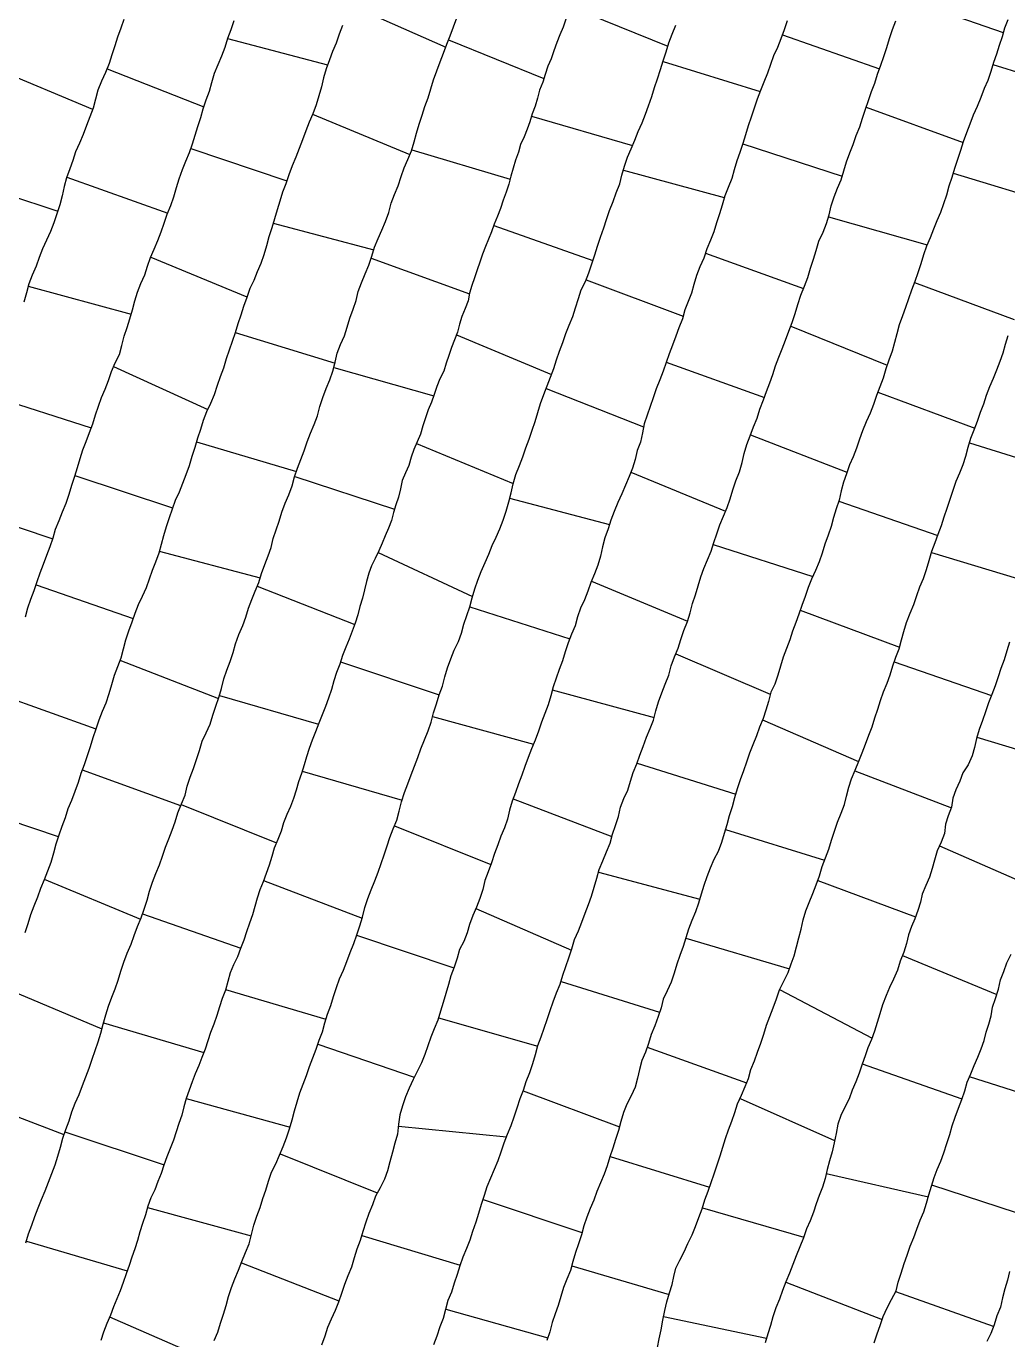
# Model space of a CAD drawing. Extents: x 703186 to 703989, y 1560402 to 1561368.
# Drawn here: x 703552.3 to 703594.6, y 1560579.3 to 1560635.9 of the extents above; entities that cross this region are included whole.
import ezdxf

# ---------------------------------------------------------------- set-up
doc = ezdxf.new("R2010")
doc.units = 0
doc.layers.add('10124_2002_REAL', color=30, linetype='Continuous')
doc.layers.add('AGROCAD PLL', color=7, linetype='Continuous')

msp = doc.modelspace()

# ---------------------------------------------------------------- linework, layer by layer
at = {"layer": '10124_2002_REAL'}
for points in [[(703556.4945, 1560636.2254), (703556.3684, 1560635.8436), (703556.232, 1560635.4663), (703556.1071, 1560635.0854), (703555.9867, 1560634.7057), (703555.8635, 1560634.3192), (703555.7141, 1560633.9385), (703555.5371, 1560633.5621), (703555.3849, 1560633.1735), (703555.2825, 1560632.7903), (703555.1707, 1560632.3973), (703555.0333, 1560632.0308), (703554.8909, 1560631.6438), (703554.7465, 1560631.2588), (703554.5947, 1560630.884), (703554.4114, 1560630.5141), (703554.3024, 1560630.136), (703554.167, 1560629.7772), (703554.0311, 1560629.3942), (703553.9278, 1560629.0134), (703553.8417, 1560628.6192), (703553.739, 1560628.2243), (703553.6079, 1560627.8405), (703553.4861, 1560627.4508), (703553.3315, 1560627.0704), (703553.1697, 1560626.701), (703552.9976, 1560626.3256), (703552.8519, 1560625.9566), (703552.7106, 1560625.5775), (703552.5466, 1560625.1969), (703552.4059, 1560624.816), (703552.2998, 1560624.424), (703552.1919, 1560624.0259)], [(703565.9372, 1560635.9583), (703565.8003, 1560635.5848), (703565.6613, 1560635.2061), (703565.5138, 1560634.8464), (703565.3704, 1560634.4809), (703565.2272, 1560634.0913), (703565.1117, 1560633.7124), (703565.032, 1560633.3212), (703564.9161, 1560632.9335), (703564.8032, 1560632.5388), (703564.6539, 1560632.1596), (703564.5044, 1560631.7974), (703564.3611, 1560631.4228), (703564.2187, 1560631.0336), (703564.0733, 1560630.6582), (703563.9192, 1560630.2837), (703563.7672, 1560629.9076), (703563.6281, 1560629.5223), (703563.4893, 1560629.1399), (703563.3524, 1560628.7694), (703563.2373, 1560628.3854), (703563.1129, 1560628.0085), (703562.9999, 1560627.6245), (703562.8956, 1560627.228), (703562.7657, 1560626.8457), (703562.6518, 1560626.46), (703562.5395, 1560626.0731), (703562.4146, 1560625.7005), (703562.2615, 1560625.335), (703562.1076, 1560624.9694), (703561.9437, 1560624.613), (703561.8025, 1560624.2319), (703561.6688, 1560623.8464), (703561.5492, 1560623.4713), (703561.427, 1560623.0917), (703561.3111, 1560622.7119), (703561.179, 1560622.333), (703561.0432, 1560621.952), (703560.9189, 1560621.579), (703560.7994, 1560621.1863), (703560.6554, 1560620.8076), (703560.5277, 1560620.4279), (703560.3943, 1560620.0327), (703560.2434, 1560619.6551), (703560.0709, 1560619.2894), (703559.924, 1560618.9172), (703559.8032, 1560618.5348), (703559.6829, 1560618.1549), (703559.5657, 1560617.7623), (703559.4377, 1560617.3655), (703559.3158, 1560616.965), (703559.1796, 1560616.5744), (703559.0274, 1560616.2034), (703558.8846, 1560615.8298), (703558.7154, 1560615.467), (703558.5847, 1560615.098), (703558.4545, 1560614.7184), (703558.3229, 1560614.3283), (703558.2127, 1560613.9497), (703558.1079, 1560613.5744), (703558.0094, 1560613.1973), (703557.8681, 1560612.816), (703557.7208, 1560612.4497), (703557.5939, 1560612.0794), (703557.4587, 1560611.7018), (703557.2972, 1560611.3359), (703557.1264, 1560610.97), (703556.9804, 1560610.6007), (703556.8421, 1560610.2184), (703556.7034, 1560609.8308), (703556.5748, 1560609.4478), (703556.4734, 1560609.0611), (703556.3688, 1560608.6684), (703556.2255, 1560608.2978), (703556.0892, 1560607.9181), (703555.9632, 1560607.5163), (703555.8485, 1560607.1294), (703555.7213, 1560606.732), (703555.5608, 1560606.3635), (703555.425, 1560605.9935), (703555.2925, 1560605.6009), (703555.1636, 1560605.2251), (703555.0479, 1560604.8406), (703554.9141, 1560604.4532), (703554.7836, 1560604.0673), (703554.6451, 1560603.6878), (703554.5289, 1560603.309), (703554.3897, 1560602.9174), (703554.2363, 1560602.5313), (703554.0831, 1560602.1698), (703553.9633, 1560601.7841), (703553.819, 1560601.4056), (703553.69, 1560601.0274), (703553.5694, 1560600.6393), (703553.4602, 1560600.2505), (703553.3479, 1560599.8581), (703553.2135, 1560599.4834), (703553.0583, 1560599.1114), (703552.9069, 1560598.7346), (703552.7716, 1560598.3578), (703552.624, 1560597.9729), (703552.4783, 1560597.5892), (703552.3533, 1560597.2129), (703552.2322, 1560596.8257)], [(703552.26, 1560610.4588), (703552.3648, 1560610.8362), (703552.4917, 1560611.2185), (703552.6277, 1560611.5931), (703552.7617, 1560611.9771), (703552.8964, 1560612.3534), (703553.0314, 1560612.7293), (703553.1789, 1560613.1087), (703553.3227, 1560613.4815), (703553.4582, 1560613.8575), (703553.5551, 1560614.2402), (703553.7098, 1560614.6099), (703553.8574, 1560614.9855), (703554.0088, 1560615.3514), (703554.1484, 1560615.7388), (703554.2618, 1560616.1384), (703554.3802, 1560616.5246), (703554.5035, 1560616.8998), (703554.614, 1560617.2776), (703554.7328, 1560617.6579), (703554.8774, 1560618.0222), (703555.0247, 1560618.4006), (703555.1629, 1560618.7822), (703555.2797, 1560619.1617), (703555.4121, 1560619.5373), (703555.5431, 1560619.9177), (703555.6963, 1560620.2761), (703555.8448, 1560620.6525), (703555.9655, 1560621.0415), (703556.1337, 1560621.4099), (703556.3128, 1560621.7713), (703556.417, 1560622.1624), (703556.5214, 1560622.5547), (703556.6409, 1560622.9341), (703556.7596, 1560623.3135), (703556.8752, 1560623.7017), (703556.9729, 1560624.0908), (703557.0861, 1560624.4657), (703557.2417, 1560624.838), (703557.4013, 1560625.2032), (703557.5189, 1560625.5819), (703557.658, 1560625.9501), (703557.8094, 1560626.315), (703557.9638, 1560626.6905), (703558.1134, 1560627.0695), (703558.2455, 1560627.4391), (703558.3745, 1560627.8226), (703558.5325, 1560628.1967), (703558.6544, 1560628.5781), (703558.7747, 1560628.9702), (703558.8912, 1560629.3551), (703559.0321, 1560629.7445), (703559.1827, 1560630.1142), (703559.3344, 1560630.4783), (703559.4621, 1560630.8533), (703559.583, 1560631.2308), (703559.6975, 1560631.607), (703559.8173, 1560631.9884), (703559.9225, 1560632.3662), (703560.0613, 1560632.7644), (703560.1958, 1560633.1316), (703560.3, 1560633.5068), (703560.4156, 1560633.9029), (703560.5662, 1560634.2804), (703560.7373, 1560634.6556), (703560.8815, 1560635.0232), (703560.9841, 1560635.4136), (703561.1356, 1560635.7937), (703561.2689, 1560636.1827)], [(703552.2783, 1560583.4397), (703552.3934, 1560583.8303), (703552.5331, 1560584.2062), (703552.667, 1560584.5777), (703552.7972, 1560584.9555), (703552.9515, 1560585.3206), (703553.1033, 1560585.6946), (703553.2456, 1560586.0673), (703553.3971, 1560586.4324), (703553.5362, 1560586.8085), (703553.6498, 1560587.1884), (703553.7683, 1560587.5674), (703553.8684, 1560587.9627), (703553.9917, 1560588.3354), (703554.1351, 1560588.714), (703554.2571, 1560589.1026), (703554.4055, 1560589.4752), (703554.5702, 1560589.8489), (703554.7176, 1560590.2279), (703554.8659, 1560590.6036), (703554.9995, 1560590.9853), (703555.1406, 1560591.3643), (703555.263, 1560591.7437), (703555.3878, 1560592.1185), (703555.5015, 1560592.4961), (703555.6132, 1560592.8824), (703555.7296, 1560593.2741), (703555.8426, 1560593.6563), (703555.9764, 1560594.037), (703556.1228, 1560594.4072), (703556.2507, 1560594.7817), (703556.3722, 1560595.1649), (703556.5003, 1560595.5588), (703556.65, 1560595.9477), (703556.8108, 1560596.3291), (703556.9506, 1560596.7026), (703557.0919, 1560597.0909), (703557.2482, 1560597.4628), (703557.3815, 1560597.8422), (703557.502, 1560598.231), (703557.6144, 1560598.6196), (703557.7329, 1560599.0014), (703557.8825, 1560599.379), (703558.0405, 1560599.7489), (703558.1746, 1560600.1229), (703558.2965, 1560600.5098), (703558.4369, 1560600.8802), (703558.5892, 1560601.2474), (703558.715, 1560601.6115), (703558.8279, 1560601.9966), (703558.9851, 1560602.3883), (703559.1511, 1560602.7646), (703559.2407, 1560603.1476), (703559.3652, 1560603.5347), (703559.5112, 1560603.9102), (703559.6378, 1560604.2904), (703559.7619, 1560604.6852), (703559.8755, 1560605.0838), (703560.0536, 1560605.4506), (703560.2207, 1560605.8253), (703560.3393, 1560606.2026), (703560.4717, 1560606.5953), (703560.6042, 1560606.9706), (703560.719, 1560607.3659), (703560.8132, 1560607.7731), (703560.9481, 1560608.1477), (703561.0856, 1560608.522), (703561.2164, 1560608.9097), (703561.323, 1560609.2925), (703561.4585, 1560609.6877), (703561.6327, 1560610.0719), (703561.7688, 1560610.4418), (703561.8819, 1560610.8236), (703562.0199, 1560611.2063), (703562.1747, 1560611.5658), (703562.3209, 1560611.9367), (703562.4388, 1560612.3165), (703562.5792, 1560612.7045), (703562.7339, 1560613.0802), (703562.8568, 1560613.4419), (703562.9447, 1560613.8356), (703563.0767, 1560614.2078), (703563.206, 1560614.5747), (703563.3143, 1560614.9744), (703563.4661, 1560615.3499), (703563.6202, 1560615.719), (703563.7605, 1560616.1087), (703563.8715, 1560616.4914), (703563.9936, 1560616.8657), (703564.1352, 1560617.2444), (703564.2856, 1560617.6198), (703564.4184, 1560617.9977), (703564.5606, 1560618.3713), (703564.7179, 1560618.7503), (703564.8634, 1560619.1297), (703564.9656, 1560619.5259), (703565.0893, 1560619.9162), (703565.2278, 1560620.3036), (703565.3861, 1560620.6736), (703565.516, 1560621.0495), (703565.6275, 1560621.443), (703565.7138, 1560621.8296), (703565.8557, 1560622.2031), (703566.0208, 1560622.5787), (703566.1403, 1560622.9563), (703566.2527, 1560623.3402), (703566.4034, 1560623.7191), (703566.523, 1560624.096), (703566.6182, 1560624.4897), (703566.7558, 1560624.869), (703566.9183, 1560625.2444), (703567.0689, 1560625.6242), (703567.2096, 1560626.0119), (703567.3212, 1560626.4002), (703567.4752, 1560626.7743), (703567.6381, 1560627.1412), (703567.792, 1560627.509), (703567.9387, 1560627.8957), (703568.0456, 1560628.2929), (703568.1808, 1560628.6766), (703568.3359, 1560629.0532), (703568.4642, 1560629.4488), (703568.5983, 1560629.8229), (703568.7617, 1560630.1849), (703568.9092, 1560630.5591), (703569.0262, 1560630.9514), (703569.1309, 1560631.3241), (703569.2525, 1560631.7064), (703569.3785, 1560632.0933), (703569.4881, 1560632.4722), (703569.6286, 1560632.8436), (703569.7443, 1560633.2287), (703569.8591, 1560633.6219), (703570.0059, 1560634.011), (703570.1524, 1560634.3911), (703570.2953, 1560634.7719), (703570.4395, 1560635.1535), (703570.5873, 1560635.5186), (703570.7296, 1560635.9082), (703570.8655, 1560636.289)], [(703575.5813, 1560636.2363), (703575.4607, 1560635.8974), (703575.3152, 1560635.5608), (703575.1837, 1560635.228), (703575.0618, 1560634.8779), (703574.943, 1560634.5288), (703574.8034, 1560634.2045), (703574.6908, 1560633.8503), (703574.5819, 1560633.5146), (703574.447, 1560633.1791), (703574.3471, 1560632.8259), (703574.25, 1560632.4888), (703574.1252, 1560632.153), (703574.026, 1560631.8119), (703573.905, 1560631.4955), (703573.7747, 1560631.1614), (703573.6259, 1560630.8331), (703573.5299, 1560630.5028), (703573.4106, 1560630.1507), (703573.3057, 1560629.8087), (703573.2038, 1560629.4702), (703573.1192, 1560629.1132), (703573.0029, 1560628.7672), (703572.8769, 1560628.4253), (703572.7506, 1560628.0762), (703572.6214, 1560627.7321), (703572.4883, 1560627.3981), (703572.3712, 1560627.0663), (703572.2338, 1560626.7433), (703572.1066, 1560626.4237), (703571.9818, 1560626.102), (703571.8631, 1560625.7604), (703571.7473, 1560625.4264), (703571.6378, 1560625.0818), (703571.5207, 1560624.7519), (703571.4196, 1560624.4189), (703571.3554, 1560624.0852), (703571.2348, 1560623.753), (703571.0948, 1560623.4165), (703570.9927, 1560623.0824), (703570.9067, 1560622.7277), (703570.7714, 1560622.4019), (703570.6446, 1560622.0744), (703570.5226, 1560621.7332), (703570.4171, 1560621.3918), (703570.3052, 1560621.0529), (703570.1459, 1560620.719), (703570.0102, 1560620.3854), (703569.895, 1560620.0399), (703569.7763, 1560619.7067), (703569.6361, 1560619.3778), (703569.5137, 1560619.0382), (703569.3993, 1560618.692), (703569.3027, 1560618.3375), (703569.1571, 1560618.0026), (703569.0205, 1560617.6719), (703568.9029, 1560617.3382), (703568.8068, 1560616.9867), (703568.6553, 1560616.6579), (703568.5182, 1560616.3278), (703568.4383, 1560615.9793), (703568.3596, 1560615.6187), (703568.2463, 1560615.2841), (703568.1427, 1560614.9545), (703568.0518, 1560614.6136), (703567.9268, 1560614.2796), (703567.7843, 1560613.9533), (703567.6443, 1560613.6255), (703567.5076, 1560613.2938), (703567.3543, 1560612.963), (703567.1946, 1560612.6491), (703567.0693, 1560612.3329), (703566.9699, 1560611.9818), (703566.8861, 1560611.6183), (703566.8019, 1560611.2638), (703566.6928, 1560610.9044), (703566.5953, 1560610.5433), (703566.4909, 1560610.1849), (703566.3618, 1560609.8335), (703566.2253, 1560609.4923), (703566.0821, 1560609.1467), (703565.9449, 1560608.7791), (703565.8233, 1560608.4136), (703565.6843, 1560608.0506), (703565.5683, 1560607.6841), (703565.4679, 1560607.3101), (703565.3354, 1560606.9445), (703565.2046, 1560606.5884), (703565.0666, 1560606.2185), (703564.9113, 1560605.8587), (703564.7693, 1560605.4962), (703564.6251, 1560605.128), (703564.5041, 1560604.7646), (703564.3909, 1560604.4075), (703564.2802, 1560604.0624), (703564.1732, 1560603.6911), (703564.0356, 1560603.3329), (703563.9361, 1560602.9765), (703563.8183, 1560602.6215), (703563.6884, 1560602.2713), (703563.5335, 1560601.9171), (703563.3932, 1560601.5714), (703563.285, 1560601.2109), (703563.1419, 1560600.8424), (703562.9957, 1560600.4759), (703562.8932, 1560600.1071), (703562.7743, 1560599.7424), (703562.6465, 1560599.3826), (703562.5093, 1560599.0246), (703562.3713, 1560598.6714), (703562.2579, 1560598.3139), (703562.1532, 1560597.9557), (703562.0503, 1560597.5924), (703561.9223, 1560597.2297), (703561.7975, 1560596.8688), (703561.6857, 1560596.5049), (703561.5421, 1560596.1442), (703561.4067, 1560595.7848), (703561.2379, 1560595.4364), (703561.0879, 1560595.0883), (703560.9948, 1560594.7264), (703560.882, 1560594.3441), (703560.7422, 1560593.9833), (703560.6285, 1560593.6196), (703560.5151, 1560593.2493), (703560.3818, 1560592.8823), (703560.2468, 1560592.5178), (703560.1277, 1560592.1602), (703560.0087, 1560591.7954), (703559.8673, 1560591.4395), (703559.7357, 1560591.089), (703559.5732, 1560590.7412), (703559.4446, 1560590.3853), (703559.314, 1560590.0353), (703559.1883, 1560589.6757), (703559.089, 1560589.3136), (703559.0037, 1560588.9557), (703558.88, 1560588.5949), (703558.7584, 1560588.232), (703558.6423, 1560587.8739), (703558.5059, 1560587.516), (703558.362, 1560587.1573), (703558.2309, 1560586.7962), (703558.116, 1560586.4342), (703557.9683, 1560586.0938), (703557.8352, 1560585.738), (703557.6602, 1560585.3894), (703557.5441, 1560585.0306), (703557.4433, 1560584.6578), (703557.3059, 1560584.282), (703557.1936, 1560583.9147), (703557.0955, 1560583.5455), (703556.9828, 1560583.1866), (703556.8527, 1560582.8268), (703556.7323, 1560582.4658), (703556.6072, 1560582.1019), (703556.4783, 1560581.7353), (703556.3364, 1560581.376), (703556.1982, 1560581.0248), (703556.0611, 1560580.6882), (703555.9191, 1560580.3297), (703555.7626, 1560579.9698), (703555.6299, 1560579.591), (703555.5049, 1560579.224)], [(703560.4065, 1560579.2304), (703560.5515, 1560579.5909), (703560.666, 1560579.9751), (703560.7979, 1560580.3662), (703560.9119, 1560580.7458), (703561.0182, 1560581.1239), (703561.1417, 1560581.5117), (703561.2871, 1560581.8978), (703561.4485, 1560582.2639), (703561.5937, 1560582.6356), (703561.7564, 1560583.0209), (703561.9032, 1560583.4053), (703562.0143, 1560583.8063), (703562.1085, 1560584.2032), (703562.2395, 1560584.588), (703562.3801, 1560584.9731), (703562.5021, 1560585.3502), (703562.6316, 1560585.7221), (703562.7491, 1560586.1079), (703562.8712, 1560586.4966), (703563.059, 1560586.8595), (703563.2256, 1560587.2309), (703563.3763, 1560587.6064), (703563.5215, 1560587.9754), (703563.6498, 1560588.3607), (703563.7636, 1560588.7493), (703563.8653, 1560589.1432), (703563.9835, 1560589.5294), (703564.0948, 1560589.9213), (703564.2369, 1560590.2938), (703564.381, 1560590.6644), (703564.511, 1560591.0491), (703564.6639, 1560591.4231), (703564.7965, 1560591.799), (703564.9279, 1560592.1856), (703565.0752, 1560592.5464), (703565.1771, 1560592.9312), (703565.2941, 1560593.3141), (703565.4377, 1560593.6885), (703565.5562, 1560594.0672), (703565.6803, 1560594.4538), (703565.8129, 1560594.8322), (703565.975, 1560595.2037), (703566.1274, 1560595.5799), (703566.2749, 1560595.9732), (703566.4265, 1560596.3569), (703566.555, 1560596.7394), (703566.6922, 1560597.1216), (703566.8085, 1560597.4991), (703566.9058, 1560597.9166), (703567.035, 1560598.299), (703567.1719, 1560598.6742), (703567.33, 1560599.0599), (703567.4738, 1560599.4309), (703567.6066, 1560599.8033), (703567.7316, 1560600.1863), (703567.8724, 1560600.5694), (703567.9874, 1560600.9385), (703568.1291, 1560601.313), (703568.2781, 1560601.6839), (703568.3898, 1560602.062), (703568.4913, 1560602.4774), (703568.6176, 1560602.8712), (703568.7594, 1560603.2524), (703568.9026, 1560603.6375), (703569.0452, 1560604.0078), (703569.1888, 1560604.3811), (703569.3174, 1560604.7605), (703569.4761, 1560605.1437), (703569.632, 1560605.5281), (703569.76, 1560605.9074), (703569.8704, 1560606.311), (703569.9886, 1560606.6973), (703570.1151, 1560607.0877), (703570.2494, 1560607.468), (703570.3528, 1560607.8673), (703570.4644, 1560608.259), (703570.6152, 1560608.6352), (703570.7617, 1560609.0168), (703570.9386, 1560609.3884), (703571.0684, 1560609.752), (703571.179, 1560610.1318), (703571.3071, 1560610.5081), (703571.429, 1560610.8894), (703571.5342, 1560611.2715), (703571.6479, 1560611.6568), (703571.7838, 1560612.0336), (703571.929, 1560612.4123), (703572.0906, 1560612.7957), (703572.2593, 1560613.1589), (703572.3946, 1560613.5264), (703572.5764, 1560613.8924), (703572.7269, 1560614.2546), (703572.873, 1560614.6284), (703572.9983, 1560615.0177), (703573.1113, 1560615.4099), (703573.2156, 1560615.8089), (703573.3091, 1560616.1968), (703573.4197, 1560616.5872), (703573.5703, 1560616.9785), (703573.7203, 1560617.3521), (703573.8545, 1560617.7374), (703573.9916, 1560618.1208), (703574.1244, 1560618.5074), (703574.2527, 1560618.8831), (703574.3649, 1560619.2678), (703574.4808, 1560619.6611), (703574.6277, 1560620.0396), (703574.7745, 1560620.4134), (703574.9162, 1560620.7883), (703575.0524, 1560621.161), (703575.1746, 1560621.5357), (703575.3027, 1560621.9107), (703575.451, 1560622.2841), (703575.5795, 1560622.6722), (703575.7253, 1560623.0363), (703575.8761, 1560623.4081), (703575.9913, 1560623.7904), (703576.1162, 1560624.1849), (703576.2434, 1560624.5564), (703576.4276, 1560624.9128), (703576.5699, 1560625.2945), (703576.6936, 1560625.6797), (703576.83, 1560626.0693), (703576.9502, 1560626.4456), (703577.078, 1560626.8375), (703577.2108, 1560627.2282), (703577.3347, 1560627.5946), (703577.4651, 1560627.9885), (703577.6142, 1560628.3717), (703577.7516, 1560628.7502), (703577.9028, 1560629.1324), (703578, 1560629.5052), (703578.1062, 1560629.8985), (703578.2377, 1560630.2816), (703578.3931, 1560630.6444), (703578.5519, 1560631.0232), (703578.7007, 1560631.3957), (703578.8747, 1560631.7642), (703579.0215, 1560632.1361), (703579.1488, 1560632.5051), (703579.2838, 1560632.898), (703579.4083, 1560633.2866), (703579.5282, 1560633.6685), (703579.6649, 1560634.0626), (703579.7828, 1560634.4405), (703579.904, 1560634.8259), (703580.0275, 1560635.2124), (703580.1611, 1560635.5863), (703580.3189, 1560635.9762)], [(703585.1261, 1560636.1592), (703584.9955, 1560635.7762), (703584.8608, 1560635.39), (703584.711, 1560635.0197), (703584.5416, 1560634.6591), (703584.409, 1560634.282), (703584.274, 1560633.903), (703584.125, 1560633.5248), (703583.973, 1560633.153), (703583.8394, 1560632.7822), (703583.7003, 1560632.3916), (703583.5743, 1560632.0083), (703583.4444, 1560631.629), (703583.3276, 1560631.247), (703583.2192, 1560630.875), (703583.092, 1560630.4847), (703582.954, 1560630.1208), (703582.845, 1560629.7403), (703582.7457, 1560629.3577), (703582.5835, 1560628.9787), (703582.4337, 1560628.6099), (703582.3207, 1560628.2196), (703582.206, 1560627.8368), (703582.0823, 1560627.4521), (703581.9596, 1560627.0691), (703581.8213, 1560626.6996), (703581.6678, 1560626.3233), (703581.5271, 1560625.9306), (703581.367, 1560625.554), (703581.219, 1560625.1781), (703581.1058, 1560624.7962), (703581, 1560624.413), (703580.8569, 1560624.0565), (703580.7121, 1560623.6934), (703580.6121, 1560623.3125), (703580.4575, 1560622.9212), (703580.3208, 1560622.5547), (703580.1754, 1560622.1751), (703580.0358, 1560621.7984), (703579.9039, 1560621.4304), (703579.7744, 1560621.0452), (703579.6296, 1560620.6721), (703579.4782, 1560620.2936), (703579.3403, 1560619.9033), (703579.2196, 1560619.5305), (703579.0875, 1560619.1545), (703578.9507, 1560618.7734), (703578.8826, 1560618.3868), (703578.7937, 1560617.9913), (703578.6527, 1560617.6212), (703578.5699, 1560617.2446), (703578.4585, 1560616.8641), (703578.3108, 1560616.5052), (703578.1577, 1560616.132), (703577.996, 1560615.7517), (703577.818, 1560615.3841), (703577.658, 1560615.0032), (703577.5196, 1560614.6198), (703577.3974, 1560614.2448), (703577.2616, 1560613.8675), (703577.1658, 1560613.4716), (703577.0672, 1560613.0747), (703576.959, 1560612.6831), (703576.8167, 1560612.3091), (703576.6592, 1560611.9329), (703576.524, 1560611.5627), (703576.385, 1560611.1875), (703576.2089, 1560610.8198), (703576.0871, 1560610.4459), (703575.9725, 1560610.0672), (703575.8283, 1560609.6978), (703575.6763, 1560609.3252), (703575.5519, 1560608.9357), (703575.4343, 1560608.5549), (703575.2836, 1560608.1847), (703575.1568, 1560607.8123), (703575.0295, 1560607.4387), (703574.9233, 1560607.0474), (703574.8146, 1560606.655), (703574.6742, 1560606.2745), (703574.5332, 1560605.9018), (703574.4036, 1560605.521), (703574.2567, 1560605.1375), (703574.0981, 1560604.7581), (703573.95, 1560604.379), (703573.8027, 1560603.9978), (703573.6793, 1560603.6234), (703573.5297, 1560603.2541), (703573.4034, 1560602.8716), (703573.2609, 1560602.4967), (703573.1505, 1560602.106), (703573.0607, 1560601.7208), (703572.9317, 1560601.355), (703572.7747, 1560600.988), (703572.6375, 1560600.6192), (703572.4991, 1560600.2349), (703572.368, 1560599.845), (703572.2255, 1560599.4566), (703572.084, 1560599.0779), (703571.9931, 1560598.6887), (703571.8688, 1560598.3044), (703571.7222, 1560597.9305), (703571.5609, 1560597.5615), (703571.4205, 1560597.1739), (703571.316, 1560596.816), (703571.1688, 1560596.4512), (703570.9858, 1560596.0968), (703570.8814, 1560595.7247), (703570.7526, 1560595.3415), (703570.6132, 1560594.9685), (703570.5159, 1560594.587), (703570.4002, 1560594.1976), (703570.2851, 1560593.8124), (703570.1647, 1560593.4368), (703570.0535, 1560593.0453), (703569.8985, 1560592.68), (703569.7562, 1560592.3109), (703569.6248, 1560591.9378), (703569.4942, 1560591.5723), (703569.3419, 1560591.2083), (703569.163, 1560590.8299), (703568.9841, 1560590.4978), (703568.8131, 1560590.1156), (703568.6533, 1560589.7375), (703568.5248, 1560589.3586), (703568.4185, 1560588.9699), (703568.3608, 1560588.5645), (703568.3184, 1560588.1392), (703568.2006, 1560587.7473), (703568.0893, 1560587.363), (703567.986, 1560586.9461), (703567.8852, 1560586.5564), (703567.7546, 1560586.1843), (703567.5579, 1560585.8152), (703567.3616, 1560585.464), (703567.2285, 1560585.0884), (703567.0813, 1560584.7116), (703566.9467, 1560584.3315), (703566.8184, 1560583.9305), (703566.702, 1560583.5452), (703566.5608, 1560583.1718), (703566.4379, 1560582.7904), (703566.3314, 1560582.3947), (703566.1748, 1560582.0183), (703566.0266, 1560581.6475), (703565.9014, 1560581.2635), (703565.7657, 1560580.8911), (703565.6193, 1560580.5224), (703565.4499, 1560580.1519), (703565.288, 1560579.7904), (703565.1695, 1560579.4125), (703565.0382, 1560579.0352)], [(703569.8738, 1560579.0533), (703570.0214, 1560579.437), (703570.1467, 1560579.8306), (703570.2916, 1560580.1983), (703570.3961, 1560580.5793), (703570.5056, 1560580.9686), (703570.6582, 1560581.3375), (703570.7651, 1560581.7241), (703570.895, 1560582.0976), (703571.0148, 1560582.4694), (703571.1458, 1560582.8398), (703571.3101, 1560583.2135), (703571.4543, 1560583.5756), (703571.5698, 1560583.9549), (703571.7072, 1560584.3472), (703571.8197, 1560584.7316), (703571.9425, 1560585.1145), (703572.0726, 1560585.5041), (703572.1789, 1560585.8804), (703572.333, 1560586.2513), (703572.4946, 1560586.6289), (703572.6503, 1560586.9987), (703572.7851, 1560587.3768), (703572.911, 1560587.7569), (703573.0573, 1560588.1327), (703573.2207, 1560588.508), (703573.345, 1560588.8849), (703573.4712, 1560589.2675), (703573.6104, 1560589.6649), (703573.748, 1560590.0358), (703573.8688, 1560590.41), (703574.0193, 1560590.7957), (703574.1582, 1560591.1838), (703574.2674, 1560591.5648), (703574.3749, 1560591.9518), (703574.5123, 1560592.3373), (703574.6418, 1560592.708), (703574.7769, 1560593.0759), (703574.9062, 1560593.4667), (703575.0357, 1560593.8492), (703575.1785, 1560594.2324), (703575.3335, 1560594.6066), (703575.4522, 1560594.9861), (703575.5711, 1560595.368), (703575.7088, 1560595.7355), (703575.8389, 1560596.1314), (703575.9495, 1560596.5356), (703576.1229, 1560596.904), (703576.2716, 1560597.2749), (703576.4071, 1560597.6626), (703576.5564, 1560598.0351), (703576.6888, 1560598.4008), (703576.7947, 1560598.7932), (703576.9184, 1560599.1789), (703577.0193, 1560599.5568), (703577.1716, 1560599.9306), (703577.338, 1560600.3139), (703577.4851, 1560600.6879), (703577.5922, 1560601.0755), (703577.7154, 1560601.455), (703577.8436, 1560601.8354), (703577.9408, 1560602.2386), (703578.0788, 1560602.6154), (703578.2475, 1560602.9731), (703578.3686, 1560603.3583), (703578.4861, 1560603.7427), (703578.6473, 1560604.1123), (703578.7659, 1560604.489), (703578.9144, 1560604.8601), (703579.0524, 1560605.2667), (703579.2182, 1560605.6367), (703579.3636, 1560605.9984), (703579.461, 1560606.395), (703579.5718, 1560606.7806), (703579.7184, 1560607.1731), (703579.8696, 1560607.5513), (703580.0173, 1560607.9394), (703580.1235, 1560608.3429), (703580.2716, 1560608.7251), (703580.4294, 1560609.0949), (703580.5447, 1560609.4779), (703580.6705, 1560609.8682), (703580.8219, 1560610.2464), (703580.9465, 1560610.6302), (703581.0504, 1560611.0261), (703581.176, 1560611.4069), (703581.2915, 1560611.7896), (703581.4082, 1560612.1733), (703581.5351, 1560612.5418), (703581.6932, 1560612.9074), (703581.8462, 1560613.2786), (703581.9676, 1560613.6563), (703582.0937, 1560614.0399), (703582.2259, 1560614.421), (703582.3843, 1560614.7958), (703582.5332, 1560615.1687), (703582.6624, 1560615.5434), (703582.7825, 1560615.9348), (703582.9139, 1560616.3188), (703583.0756, 1560616.7069), (703583.1802, 1560617.1045), (703583.267, 1560617.4931), (703583.3889, 1560617.8856), (703583.5321, 1560618.2621), (703583.6824, 1560618.6485), (703583.8286, 1560619.0257), (703583.955, 1560619.4143), (703584.1026, 1560619.8105), (703584.2437, 1560620.1752), (703584.3833, 1560620.5531), (703584.5071, 1560620.9097), (703584.6243, 1560621.288), (703584.775, 1560621.6606), (703584.9199, 1560622.0186), (703585.0595, 1560622.3893), (703585.2, 1560622.7784), (703585.3496, 1560623.1487), (703585.472, 1560623.5367), (703585.5906, 1560623.9314), (703585.7229, 1560624.3312), (703585.8788, 1560624.715), (703586.0246, 1560625.0982), (703586.1368, 1560625.4931), (703586.2642, 1560625.877), (703586.3822, 1560626.2639), (703586.498, 1560626.6638), (703586.6757, 1560627.0532), (703586.8326, 1560627.4155), (703586.9417, 1560627.8015), (703587.0309, 1560628.1901), (703587.164, 1560628.5741), (703587.3051, 1560628.9399), (703587.4641, 1560629.3126), (703587.5727, 1560629.7003), (703587.6887, 1560630.0831), (703587.8398, 1560630.4652), (703587.9819, 1560630.837), (703588.1114, 1560631.217), (703588.2595, 1560631.591), (703588.3828, 1560631.9725), (703588.5076, 1560632.3493), (703588.6446, 1560632.727), (703588.7674, 1560633.1108), (703588.9092, 1560633.4795), (703589.0249, 1560633.8678), (703589.1696, 1560634.2506), (703589.3046, 1560634.6244), (703589.4333, 1560635.0141), (703589.5457, 1560635.4053), (703589.6771, 1560635.7955), (703589.8182, 1560636.1717)], [(703594.6472, 1560636.214), (703594.5042, 1560635.8542), (703594.4024, 1560635.4785), (703594.2848, 1560635.1038), (703594.1615, 1560634.7265), (703594.0334, 1560634.3667), (703593.913, 1560633.9766), (703593.7828, 1560633.596), (703593.627, 1560633.2408), (703593.4862, 1560632.8587), (703593.323, 1560632.4682), (703593.1506, 1560632.0991), (703593.0117, 1560631.7129), (703592.8678, 1560631.3346), (703592.7313, 1560630.9505), (703592.6073, 1560630.5668), (703592.4852, 1560630.1842), (703592.3491, 1560629.7976), (703592.2287, 1560629.3997), (703592.1083, 1560629.0319), (703591.9986, 1560628.6506), (703591.8776, 1560628.2715), (703591.7461, 1560627.8958), (703591.5943, 1560627.5351), (703591.448, 1560627.1759), (703591.2974, 1560626.8061), (703591.1472, 1560626.4457), (703591.016, 1560626.0656), (703590.8989, 1560625.6866), (703590.7699, 1560625.296), (703590.6374, 1560624.9183), (703590.5001, 1560624.5509), (703590.3616, 1560624.1773), (703590.2385, 1560623.8028), (703590.108, 1560623.4325), (703589.969, 1560623.0486), (703589.8566, 1560622.6655), (703589.7633, 1560622.2873), (703589.6542, 1560621.909), (703589.5112, 1560621.5302), (703589.3831, 1560621.1558), (703589.2732, 1560620.7559), (703589.1285, 1560620.3684), (703588.9907, 1560619.998), (703588.8555, 1560619.6064), (703588.7096, 1560619.2346), (703588.5327, 1560618.8652), (703588.3831, 1560618.4798), (703588.2552, 1560618.1161), (703588.123, 1560617.7356), (703587.9792, 1560617.3605), (703587.8242, 1560617.005), (703587.6828, 1560616.6236), (703587.5616, 1560616.2569), (703587.4608, 1560615.8813), (703587.3701, 1560615.4853), (703587.2429, 1560615.1176), (703587.1232, 1560614.7401), (703587.0295, 1560614.3533), (703586.9003, 1560613.9688), (703586.7611, 1560613.5864), (703586.6414, 1560613.2019), (703586.5115, 1560612.8257), (703586.3474, 1560612.4528), (703586.1858, 1560612.0825), (703586.0351, 1560611.7117), (703585.8996, 1560611.3265), (703585.764, 1560610.9417), (703585.6272, 1560610.5742), (703585.5016, 1560610.2045), (703585.3606, 1560609.8273), (703585.2404, 1560609.4592), (703585.1034, 1560609.0812), (703584.955, 1560608.7089), (703584.8368, 1560608.33), (703584.724, 1560607.9331), (703584.6014, 1560607.554), (703584.4233, 1560607.1974), (703584.3213, 1560606.8053), (703584.2141, 1560606.4293), (703584.0883, 1560606.0625), (703583.9292, 1560605.6975), (703583.8079, 1560605.3167), (703583.6535, 1560604.9364), (703583.5059, 1560604.5654), (703583.3702, 1560604.1874), (703583.2416, 1560603.8038), (703583.1021, 1560603.4218), (703582.9737, 1560603.0331), (703582.8628, 1560602.6427), (703582.7531, 1560602.2525), (703582.6241, 1560601.868), (703582.5256, 1560601.4811), (703582.4069, 1560601.099), (703582.2965, 1560600.7148), (703582.1494, 1560600.3321), (703581.9693, 1560599.9764), (703581.8053, 1560599.6159), (703581.6655, 1560599.2402), (703581.533, 1560598.8614), (703581.4186, 1560598.4832), (703581.2968, 1560598.0969), (703581.1684, 1560597.7188), (703581.014, 1560597.358), (703580.8737, 1560596.9709), (703580.7574, 1560596.5988), (703580.6472, 1560596.2282), (703580.4938, 1560595.8342), (703580.3674, 1560595.4629), (703580.2535, 1560595.0752), (703580.1173, 1560594.6892), (703579.9439, 1560594.3219), (703579.7772, 1560593.9618), (703579.6839, 1560593.587), (703579.5593, 1560593.2093), (703579.4209, 1560592.8126), (703579.2665, 1560592.4376), (703579.1414, 1560592.0417), (703579.0084, 1560591.6724), (703578.8574, 1560591.3133), (703578.7565, 1560590.9295), (703578.6652, 1560590.5465), (703578.5651, 1560590.1612), (703578.4014, 1560589.7924), (703578.2123, 1560589.4274), (703578.0591, 1560589.0659), (703577.953, 1560588.6787), (703577.8463, 1560588.2929), (703577.7267, 1560587.902), (703577.5984, 1560587.5319), (703577.4828, 1560587.1544), (703577.3582, 1560586.7634), (703577.2257, 1560586.4017), (703577.079, 1560586.0339), (703576.9166, 1560585.6575), (703576.7834, 1560585.2913), (703576.621, 1560584.9212), (703576.4875, 1560584.5506), (703576.356, 1560584.1823), (703576.2469, 1560583.7911), (703576.1243, 1560583.4027), (703575.9959, 1560583.0245), (703575.886, 1560582.6366), (703575.7736, 1560582.2525), (703575.618, 1560581.8814), (703575.4823, 1560581.5111), (703575.3575, 1560581.1337), (703575.2394, 1560580.7442), (703575.1135, 1560580.3774), (703574.9894, 1560580.0115), (703574.8824, 1560579.6076), (703574.7571, 1560579.23)], [(703579.5294, 1560578.9264), (703579.6086, 1560579.3098), (703579.6841, 1560579.6913), (703579.7652, 1560580.1086), (703579.8522, 1560580.5246), (703579.9393, 1560580.8966), (703580.0534, 1560581.2813), (703580.164, 1560581.6444), (703580.2313, 1560581.986), (703580.3291, 1560582.3535), (703580.5028, 1560582.694), (703580.6781, 1560583.0518), (703580.8443, 1560583.4204), (703581.0353, 1560583.7861), (703581.1796, 1560584.1447), (703581.3123, 1560584.5382), (703581.4664, 1560584.9053), (703581.5798, 1560585.3004), (703581.7138, 1560585.6751), (703581.8521, 1560586.0461), (703581.9844, 1560586.4277), (703582.1096, 1560586.8114), (703582.2361, 1560587.2014), (703582.351, 1560587.5774), (703582.4664, 1560587.9491), (703582.6021, 1560588.3238), (703582.7416, 1560588.6966), (703582.8702, 1560589.0668), (703582.9925, 1560589.4485), (703583.1561, 1560589.8139), (703583.3168, 1560590.1882), (703583.4559, 1560590.5406), (703583.568, 1560590.9212), (703583.7142, 1560591.2937), (703583.842, 1560591.6659), (703583.9886, 1560592.0566), (703584.1259, 1560592.454), (703584.2299, 1560592.8418), (703584.377, 1560593.2163), (703584.5267, 1560593.5903), (703584.663, 1560593.9751), (703584.7928, 1560594.3607), (703584.9858, 1560594.7284), (703585.1785, 1560595.1057), (703585.3038, 1560595.4762), (703585.4282, 1560595.8234), (703585.5293, 1560596.2084), (703585.6294, 1560596.6), (703585.7305, 1560596.981), (703585.8264, 1560597.3744), (703585.9318, 1560597.7627), (703586.0768, 1560598.132), (703586.2397, 1560598.509), (703586.3838, 1560598.8905), (703586.5287, 1560599.2817), (703586.6428, 1560599.6808), (703586.7849, 1560600.0571), (703586.9263, 1560600.431), (703587.0379, 1560600.815), (703587.1736, 1560601.2022), (703587.3009, 1560601.595), (703587.4647, 1560601.9796), (703587.599, 1560602.3531), (703587.6935, 1560602.7106), (703587.7924, 1560603.0975), (703587.9114, 1560603.4594), (703588.0571, 1560603.839), (703588.2181, 1560604.2234), (703588.3676, 1560604.5827), (703588.5069, 1560604.9605), (703588.655, 1560605.3415), (703588.7952, 1560605.7107), (703588.9132, 1560606.096), (703589.0416, 1560606.4691), (703589.1599, 1560606.8429), (703589.2929, 1560607.2189), (703589.4457, 1560607.5899), (703589.57, 1560607.9559), (703589.6885, 1560608.3444), (703589.8182, 1560608.719), (703589.9576, 1560609.0772), (703590.0647, 1560609.456), (703590.1651, 1560609.8245), (703590.2803, 1560610.2108), (703590.4426, 1560610.6057), (703590.5892, 1560610.9772), (703590.7188, 1560611.3713), (703590.8567, 1560611.7419), (703591.0062, 1560612.1028), (703591.1464, 1560612.4881), (703591.2556, 1560612.8802), (703591.377, 1560613.2787), (703591.511, 1560613.6605), (703591.6513, 1560614.0189), (703591.7825, 1560614.3969), (703591.9033, 1560614.7723), (703592.0355, 1560615.1428), (703592.1692, 1560615.5302), (703592.2932, 1560615.9197), (703592.4259, 1560616.2986), (703592.5767, 1560616.6629), (703592.7242, 1560617.0262), (703592.8356, 1560617.3884), (703592.9344, 1560617.7705), (703593.054, 1560618.1558), (703593.2051, 1560618.5196), (703593.3387, 1560618.8987), (703593.4778, 1560619.2765), (703593.6108, 1560619.641), (703593.7367, 1560620.0128), (703593.875, 1560620.3865), (703594.0372, 1560620.752), (703594.1759, 1560621.112), (703594.3223, 1560621.4808), (703594.4553, 1560621.8441), (703594.5512, 1560622.2143), (703594.6633, 1560622.5869)], [(703594.7277, 1560609.359), (703594.6116, 1560608.9787), (703594.4936, 1560608.5989), (703594.3538, 1560608.2187), (703594.2395, 1560607.8574), (703594.1056, 1560607.4764), (703593.956, 1560607.0973), (703593.8219, 1560606.7381), (703593.6919, 1560606.3588), (703593.5605, 1560605.9805), (703593.4207, 1560605.5924), (703593.3012, 1560605.1983), (703593.2143, 1560604.8091), (703593.1114, 1560604.4532), (703592.9406, 1560604.0647), (703592.7149, 1560603.7183), (703592.5827, 1560603.3668), (703592.4123, 1560602.986), (703592.2852, 1560602.6299), (703592.2267, 1560602.24), (703592.0776, 1560601.862), (703591.9626, 1560601.5077), (703591.9128, 1560601.1113), (703591.7688, 1560600.7278), (703591.6089, 1560600.3609), (703591.4923, 1560599.9593), (703591.3862, 1560599.596), (703591.2714, 1560599.2202), (703591.1086, 1560598.8543), (703590.9562, 1560598.4921), (703590.8799, 1560598.1485), (703590.7636, 1560597.7771), (703590.6444, 1560597.4293), (703590.4884, 1560597.0917), (703590.3679, 1560596.7393), (703590.2805, 1560596.3518), (703590.1591, 1560595.9797), (703590.002, 1560595.5996), (703589.8921, 1560595.2071), (703589.7233, 1560594.8171), (703589.5495, 1560594.4587), (703589.3947, 1560594.1122), (703589.2487, 1560593.716), (703589.1271, 1560593.3247), (703589.017, 1560592.9503), (703588.8924, 1560592.5821), (703588.7728, 1560592.2165), (703588.6169, 1560591.8607), (703588.4926, 1560591.5053), (703588.3676, 1560591.1481), (703588.2389, 1560590.7682), (703588.097, 1560590.3933), (703587.936, 1560590.0294), (703587.7992, 1560589.6562), (703587.6168, 1560589.2961), (703587.4422, 1560588.9333), (703587.3207, 1560588.5598), (703587.237, 1560588.1581), (703587.1535, 1560587.7609), (703587.072, 1560587.3754), (703586.9594, 1560586.9865), (703586.8575, 1560586.6133), (703586.7681, 1560586.2174), (703586.6544, 1560585.8453), (703586.5105, 1560585.4835), (703586.3786, 1560585.1278), (703586.2594, 1560584.7649), (703586.1221, 1560584.3967), (703585.9696, 1560584.0432), (703585.838, 1560583.6571), (703585.6823, 1560583.2651), (703585.5178, 1560582.8904), (703585.3732, 1560582.5135), (703585.2248, 1560582.1326), (703585.0767, 1560581.7596), (703584.9303, 1560581.3828), (703584.7919, 1560581.0139), (703584.643, 1560580.6363), (703584.5173, 1560580.2544), (703584.4041, 1560579.8852), (703584.2887, 1560579.5142), (703584.1812, 1560579.1286)], [(703588.89, 1560579.1341), (703589.011, 1560579.5133), (703589.1459, 1560579.8824), (703589.2712, 1560580.2667), (703589.4406, 1560580.6334), (703589.6329, 1560580.9958), (703589.833, 1560581.3684), (703589.9237, 1560581.7534), (703590.045, 1560582.1374), (703590.1728, 1560582.5496), (703590.3058, 1560582.9169), (703590.4324, 1560583.3069), (703590.5902, 1560583.6702), (703590.7207, 1560584.0409), (703590.8669, 1560584.4197), (703591.029, 1560584.7784), (703591.1434, 1560585.1577), (703591.2428, 1560585.5133), (703591.3643, 1560585.8891), (703591.4721, 1560586.2575), (703591.5981, 1560586.6141), (703591.7662, 1560586.9697), (703591.8902, 1560587.3314), (703592.0179, 1560587.7237), (703592.1485, 1560588.1167), (703592.2457, 1560588.4879), (703592.3812, 1560588.8648), (703592.5209, 1560589.2554), (703592.661, 1560589.6234), (703592.7987, 1560589.9952), (703592.9033, 1560590.3812), (703593.0514, 1560590.7378), (703593.2037, 1560591.0986), (703593.3548, 1560591.4535), (703593.4953, 1560591.8142), (703593.6343, 1560592.1673), (703593.7242, 1560592.5291), (703593.8254, 1560592.875), (703593.9324, 1560593.2386), (703593.9885, 1560593.6105), (703594.1203, 1560593.983), (703594.2428, 1560594.3851), (703594.3363, 1560594.7893), (703594.4733, 1560595.146), (703594.6051, 1560595.5292), (703594.7947, 1560595.8944)], [(703594.7208, 1560582.212), (703594.6394, 1560581.8355), (703594.5262, 1560581.4615), (703594.4191, 1560581.0755), (703594.333, 1560580.6751), (703594.183, 1560580.2929), (703594.0571, 1560579.9115), (703593.9243, 1560579.5378), (703593.7389, 1560579.1808)]]:
    msp.add_lwpolyline(points, dxfattribs=at)
at = {"layer": 'AGROCAD PLL', "color": 3, "true_color": 0x00ff00}
for points in [[(703590.1594, 1560637.1625), (703594.4536, 1560635.6674)], [(703566.253, 1560636.8597), (703570.393, 1560635.0303)], [(703575.7713, 1560636.7659), (703579.9826, 1560635.0719)], [(703560.9805, 1560635.4001), (703565.2918, 1560634.267)], [(703555.7766, 1560634.0977), (703559.9545, 1560632.4581)], [(703564.643, 1560632.1332), (703568.8459, 1560630.3985)], [(703574.0978, 1560632.0589), (703578.4549, 1560630.7918)], [(703583.216, 1560630.8653), (703587.5073, 1560629.4668)], [(703578.059, 1560629.7238), (703582.4156, 1560628.5474)], [(703562.9494, 1560627.4325), (703567.2898, 1560626.2908)], [(703572.4672, 1560627.3383), (703576.7457, 1560625.8284)], [(703557.6687, 1560625.976), (703561.8118, 1560624.257)], [(703567.1789, 1560625.9272), (703571.4141, 1560624.3902)], [(703581.6017, 1560626.1389), (703585.8403, 1560624.6202)], [(703576.4566, 1560624.9905), (703580.6429, 1560623.4298)], [(703585.2863, 1560622.9919), (703589.4375, 1560621.3148)], [(703561.3118, 1560622.7143), (703565.6156, 1560621.401)], [(703556.062, 1560621.2529), (703560.1226, 1560619.399)], [(703565.5604, 1560621.2061), (703569.8749, 1560619.9835)], [(703579.9073, 1560621.44), (703584.1453, 1560619.921)], [(703550.7786, 1560619.9845), (703555.0968, 1560618.5997)], [(703574.7313, 1560620.3034), (703578.9298, 1560618.6546)], [(703589.0441, 1560620.1415), (703593.2281, 1560618.5849)], [(703583.5489, 1560618.3052), (703587.7066, 1560616.6879)], [(703559.6387, 1560618.0068), (703563.9463, 1560616.7208)], [(703569.1264, 1560617.9283), (703573.3099, 1560616.2003)], [(703569.1264, 1560617.9283), (703573.3101, 1560616.2002)], [(703592.9926, 1560617.9579), (703597.2814, 1560616.6267)], [(703563.8753, 1560616.5031), (703568.1873, 1560615.0965)], [(703573.1518, 1560615.5649), (703577.4605, 1560614.4386)], [(703587.3556, 1560615.4435), (703591.6301, 1560613.9648)], [(703549.1925, 1560615.2458), (703553.4415, 1560613.8111)], [(703558.0306, 1560613.2784), (703562.3844, 1560612.1412)], [(703567.4745, 1560613.2223), (703571.5522, 1560611.3326)], [(703581.9422, 1560613.5773), (703586.2359, 1560612.1972)], [(703591.3635, 1560613.2344), (703595.6948, 1560611.9149)], [(703562.2586, 1560611.7786), (703566.467, 1560610.1197)], [(703576.6861, 1560611.9971), (703580.8274, 1560610.2633)], [(703571.4265, 1560610.8817), (703575.7477, 1560609.5002)], [(703565.8539, 1560608.5055), (703570.1151, 1560607.0878)], [(703565.8539, 1560608.5055), (703570.1151, 1560607.0878)], [(703569.8267, 1560606.1513), (703574.1824, 1560604.9598)], [(703584.0667, 1560606.013), (703588.211, 1560604.2065)], [(703593.3212, 1560605.2642), (703597.6476, 1560603.9523)], [(703578.6578, 1560604.1456), (703582.9095, 1560602.807)], [(703554.7069, 1560603.8571), (703558.9527, 1560602.3075)], [(703564.2018, 1560603.7904), (703568.5139, 1560602.5478)], [(703588.0459, 1560603.8098), (703592.2147, 1560602.2097)], [(703549.3917, 1560602.4172), (703553.6719, 1560600.9691)], [(703568.1786, 1560601.4362), (703572.3387, 1560599.765)], [(703582.4638, 1560601.2822), (703586.7453, 1560599.9522)], [(703591.7005, 1560600.571), (703595.8462, 1560598.7643)], [(703553.0692, 1560599.1374), (703557.2236, 1560597.4042)], [(703576.9887, 1560599.4422), (703581.3535, 1560598.2768)], [(703586.4525, 1560599.0758), (703590.6729, 1560597.5126)], [(703571.6952, 1560597.8688), (703575.8177, 1560596.0668)], [(703557.3106, 1560597.6403), (703561.5454, 1560596.1524)], [(703557.3106, 1560597.6403), (703561.5452, 1560596.1525)], [(703575.3686, 1560594.7188), (703579.6187, 1560593.3894)], [(703551.4254, 1560594.4179), (703555.5553, 1560592.6821)], [(703560.8891, 1560594.3682), (703565.2253, 1560593.0888)], [(703584.8, 1560594.3744), (703588.7931, 1560592.2785)], [(703555.6289, 1560592.9351), (703559.9512, 1560591.6506)], [(703570.0822, 1560593.1464), (703574.3685, 1560591.9289)], [(703597.2968, 1560589.2374), (703592.9948, 1560590.6015)], [(703549.7367, 1560589.7153), (703553.9187, 1560588.1146)], [(703583.0955, 1560589.6785), (703587.1729, 1560587.8529)], [(703553.9559, 1560588.2273), (703558.2363, 1560586.8112)], [(703553.9559, 1560588.2273), (703558.2357, 1560586.8114)], [(703563.2471, 1560587.2844), (703567.4388, 1560585.6022)], [(703577.4857, 1560587.1639), (703581.7787, 1560585.8493)], [(703586.8163, 1560586.431), (703591.2213, 1560585.4363)], [(703572.0073, 1560585.3084), (703576.2728, 1560583.884)], [(703581.4791, 1560584.9496), (703585.8509, 1560583.6948)], [(703552.3003, 1560583.5145), (703556.652, 1560582.2322)], [(703561.5735, 1560582.5838), (703565.7833, 1560580.9393)], [(703585.0729, 1560581.7498), (703589.2283, 1560580.1353)], [(703594.0301, 1560579.8356), (703589.8144, 1560581.3338)], [(703579.7979, 1560580.2652), (703584.2391, 1560579.3364)]]:
    msp.add_lwpolyline(points, dxfattribs=at)
at = {"layer": 'AGROCAD PLL', "color": 5, "true_color": 0x0000ff}
for points in [[(703570.516, 1560635.3424), (703574.634, 1560633.6753)], [(703584.9206, 1560635.5615), (703589.1125, 1560634.0995)], [(703579.7748, 1560634.4147), (703583.9574, 1560633.1098)], [(703594.0075, 1560634.2827), (703598.1915, 1560632.9914)], [(703588.5387, 1560632.4351), (703592.7208, 1560630.9181)], [(703559.3975, 1560630.6637), (703563.5314, 1560629.256)], [(703568.9233, 1560630.6065), (703573.1728, 1560629.3392)], [(703586.9163, 1560627.7118), (703591.1734, 1560626.5085)], [(703570.8589, 1560622.6126), (703574.9604, 1560620.9093)], [(703578.3861, 1560616.6881), (703582.469, 1560615.0079)], [(703554.3873, 1560616.5461), (703558.6065, 1560615.1595)], [(703552.7137, 1560611.8394), (703556.9, 1560610.3785)], [(703580.3255, 1560608.8515), (703584.4012, 1560607.1123)], [(703589.7454, 1560608.5089), (703593.9407, 1560607.0563)], [(703551.1063, 1560607.1086), (703555.2982, 1560605.6178)], [(703560.6298, 1560607.0589), (703564.8961, 1560605.8199)], [(703558.9706, 1560602.3522), (703563.0854, 1560600.7008)], [(703566.5467, 1560596.7145), (703570.7393, 1560595.306)], [(703590.1034, 1560595.8448), (703594.1748, 1560594.162)], [(703564.8681, 1560592.0096), (703569.0354, 1560590.5931)], [(703573.7335, 1560589.9967), (703577.8909, 1560588.4543)], [(703566.7676, 1560583.7622), (703571.0177, 1560582.4783)], [(703566.7676, 1560583.7622), (703571.0179, 1560582.4782)], [(703575.8316, 1560582.4506), (703580.0354, 1560581.2205)]]:
    msp.add_lwpolyline(points, dxfattribs=at)
at = {"layer": 'AGROCAD PLL', "color": 1, "true_color": 0xff0000}
for points in [[(703550.9515, 1560634.1082), (703555.1523, 1560632.3482)], [(703592.2871, 1560629.5926), (703596.6508, 1560628.2722)], [(703549.2904, 1560629.3964), (703553.6479, 1560627.9577)], [(703554.0395, 1560629.4179), (703558.3955, 1560627.8722)], [(703552.3781, 1560624.7134), (703556.8186, 1560623.5115)], [(703590.6236, 1560624.8814), (703594.9188, 1560623.2763)], [(703585.6873, 1560610.7357), (703589.9752, 1560609.1395)], [(703556.3353, 1560608.5817), (703560.5919, 1560606.9358)], [(703574.9914, 1560607.2984), (703579.3897, 1560606.1047)], [(703573.2991, 1560602.5973), (703577.5647, 1560600.976)], [(703562.5316, 1560599.0827), (703566.7932, 1560597.4495)], [(703580.7551, 1560596.5912), (703585.2308, 1560595.2603)], [(703579.0855, 1560591.8864), (703583.377, 1560590.3408)], [(703588.3725, 1560591.162), (703592.6734, 1560589.6569)], [(703559.1868, 1560589.6703), (703563.673, 1560588.44)], [(703568.3522, 1560588.4782), (703573.011, 1560588.0137)], [(703595.7315, 1560584.5087), (703591.3768, 1560585.9319)], [(703557.5258, 1560584.963), (703561.9996, 1560583.7533)], [(703570.3964, 1560580.5802), (703574.7946, 1560579.3431)], [(703555.8824, 1560580.2452), (703560.0725, 1560578.4232)]]:
    msp.add_lwpolyline(points, dxfattribs=at)

doc.saveas('drawing.dxf')
